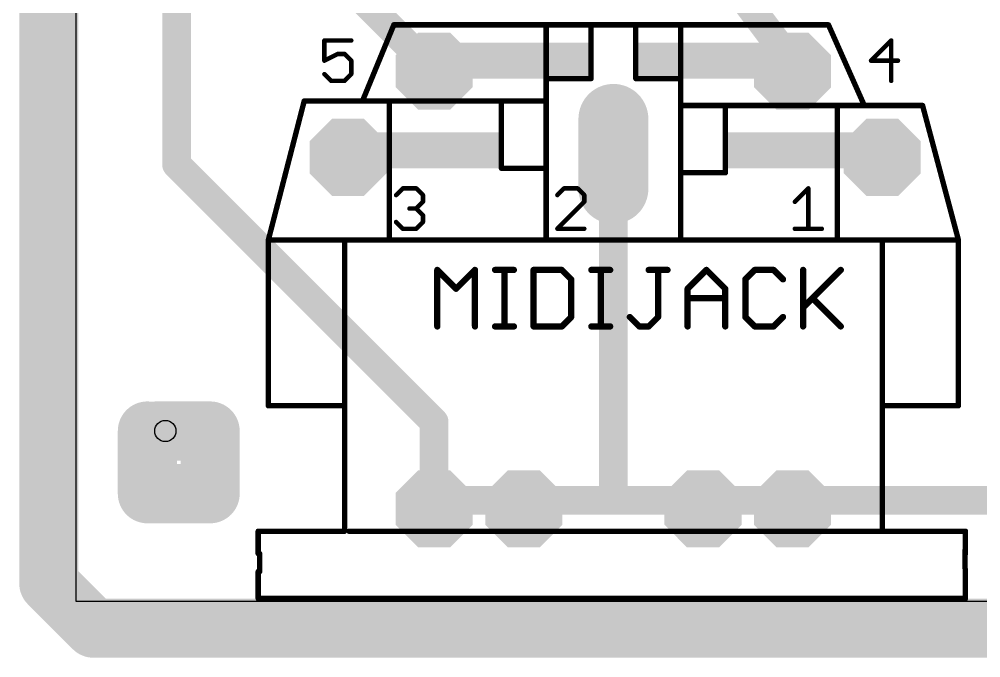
# Model space of a CAD drawing. Extents: x -0.06 to 3.94, y -0.06 to 3.15.
# Drawn here: x -0.063 to 1.01, y -0.063 to 0.649 of the extents above; entities that cross this region are included whole.
import ezdxf

# ---------------------------------------------------------------- set-up
doc = ezdxf.new("R2010")
doc.units = 0
for name, color, linetype in [('16', 175, 'CONTINUOUS'), ('17', 82, 'CONTINUOUS'), ('20', 7, 'CONTINUOUS'), ('21', 253, 'CONTINUOUS'), ('23', 7, 'CONTINUOUS'), ('27', 253, 'CONTINUOUS'), ('46', 140, 'CONTINUOUS'), ('51', 253, 'CONTINUOUS')]:
    doc.layers.add(name, color=color, linetype=linetype)

# ---------------------------------------------------------------- blocks, each defined once
blk = doc.blocks.new('RECT')
blk.add_solid([(-0.5, -0.5), (0.5, -0.5), (-0.5, 0.5), (0.5, 0.5)])
blk = doc.blocks.new('OCTAGONP')
at = {"const_width": 0.5}
blk.add_lwpolyline([(-0.25, -0.103553), (-0.25, 0.103553), (-0.103553, 0.25), (0.103553, 0.25), (0.25, 0.103553), (0.25, -0.103553), (0.103553, -0.25), (-0.103553, -0.25), (-0.25, -0.103553), (-0.25, 0.103553)], dxfattribs=at)
blk = doc.blocks.new('LONGP100')
at = {"const_width": 1}
blk.add_lwpolyline([(-0.5, 0), (0.5, 0)], dxfattribs=at)
at = {"const_width": 0.5}
for points in [[(-0.5, 0.25, 1), (-0.5, -0.25)], [(0.5, -0.25, 1), (0.5, 0.25)]]:
    blk.add_lwpolyline(points, format="xyb", dxfattribs=at)

msp = doc.modelspace()

# ---------------------------------------------------------------- linework, layer by layer
at = {"layer": '16', "const_width": 0.032}
for points in [[(0.1125, 0.9875), (0.1125, 0.4875)], [(0.8, 0.6), (0.65, 0.8)], [(0.3, 0.691339), (0.4, 0.591339)], [(0.8, 0.6), (0.8, 0.591339)], [(0.6, 0.5125), (0.6, 0.499213)], [(0.6, 0.1125), (0.6, 0.499213)], [(0.1125, 0.4875), (0.4, 0.2)], [(0.4, 0.2), (0.4, 0.10315)], [(0.4875, 0.1125), (0.4, 0.1125)], [(0.4, 0.1125), (0.4, 0.10315)], [(0.4875, 0.1125), (0.5, 0.10315)], [(0.5, 0.1125), (0.6, 0.1125)], [(0.5, 0.1125), (0.5, 0.10315)], [(0.6, 0.1125), (0.7, 0.1125)], [(0.7, 0.1125), (0.7, 0.10315)], [(0.7125, 0.1125), (0.7, 0.10315)], [(0.7125, 0.1125), (0.8, 0.1125)], [(0.8, 0.1125), (0.8, 0.10315)], [(0.8125, 0.1125), (0.8, 0.10315)], [(1.2375, 0.1125), (0.8125, 0.1125)]]:
    msp.add_lwpolyline(points, dxfattribs=at)
at = {"layer": '16', "const_width": 0.016}
for points in [[(0.808, 0.6, 1), (0.792, 0.6)], [(0.7936, 0.5952, 1), (0.8064, 0.6048)], [(0.394343, 0.585682, 1), (0.405657, 0.596995)], [(0.792, 0.591339, 1), (0.808, 0.591339)], [(0.608, 0.5125, 1), (0.592, 0.5125)], [(0.608, 0.499213, 1), (0.592, 0.499213)], [(0.592, 0.499213, 1), (0.608, 0.499213)], [(0.118157, 0.493157, 1), (0.106843, 0.481843)], [(0.1045, 0.4875, 1), (0.1205, 0.4875)], [(0.408, 0.2, 1), (0.392, 0.2)], [(0.394343, 0.194343, 1), (0.405657, 0.205657)], [(0.4, 0.1205, 1), (0.4, 0.1045)], [(0.408, 0.1125, 1), (0.392, 0.1125)], [(0.492292, 0.118906, 1), (0.482708, 0.106094)], [(0.4875, 0.1045, 1), (0.4875, 0.1205)], [(0.5, 0.1205, 1), (0.5, 0.1045)], [(0.508, 0.1125, 1), (0.492, 0.1125)], [(0.6, 0.1205, 1), (0.6, 0.1045)], [(0.592, 0.1125, 1), (0.608, 0.1125)], [(0.6, 0.1045, 1), (0.6, 0.1205)], [(0.708, 0.1125, 1), (0.692, 0.1125)], [(0.7, 0.1045, 1), (0.7, 0.1205)], [(0.7125, 0.1205, 1), (0.7125, 0.1045)], [(0.717292, 0.106094, 1), (0.707708, 0.118906)], [(0.808, 0.1125, 1), (0.792, 0.1125)], [(0.8, 0.1045, 1), (0.8, 0.1205)], [(0.8125, 0.1205, 1), (0.8125, 0.1045)], [(0.817292, 0.106094, 1), (0.807708, 0.118906)], [(0.392, 0.10315, 1), (0.408, 0.10315)], [(0.392, 0.10315, 1), (0.408, 0.10315)], [(0.492, 0.10315, 1), (0.508, 0.10315)], [(0.495208, 0.096744, 1), (0.504792, 0.109556)], [(0.695208, 0.109556, 1), (0.704792, 0.096744)], [(0.692, 0.10315, 1), (0.708, 0.10315)], [(0.795208, 0.109556, 1), (0.804792, 0.096744)], [(0.792, 0.10315, 1), (0.808, 0.10315)]]:
    msp.add_lwpolyline(points, format="xyb", dxfattribs=at)
at = {"layer": '20'}
for p, q in [((0, 3.149606), (0, 0)), ((3.937008, -0.000394), (0, -0.000394))]:
    msp.add_line(p, q, dxfattribs=at)
msp.add_circle((0.1, 0.19), 0.011811, dxfattribs=at)
at = {"layer": '21'}
for points, const_width in [([(0.525, 0.64315), (0.525, 0.58315)], 0.006), ([(0.575, 0.64315), (0.525, 0.64315)], 0.006), ([(0.575, 0.64315), (0.575, 0.58315)], 0.006), ([(0.625, 0.64315), (0.575, 0.64315)], 0.006), ([(0.675, 0.64315), (0.625, 0.64315)], 0.006), ([(0.625, 0.64315), (0.625, 0.58315)], 0.006), ([(0.675, 0.64315), (0.675, 0.58315)], 0.006), ([(0.307526, 0.625688), (0.2775, 0.625688)], 0.005), ([(0.2775, 0.625688), (0.2775, 0.603169)], 0.005), ([(0.910019, 0.625688), (0.8875, 0.603169)], 0.005), ([(0.910019, 0.58065), (0.910019, 0.625688)], 0.005), ([(0.2775, 0.603169), (0.292513, 0.610675)], 0.005), ([(0.292513, 0.610675), (0.300019, 0.610675)], 0.005), ([(0.300019, 0.610675), (0.307526, 0.603169)], 0.005), ([(0.307526, 0.603169), (0.307526, 0.588156)], 0.005), ([(0.8875, 0.603169), (0.917526, 0.603169)], 0.005), ([(0.285006, 0.58065), (0.2775, 0.588156)], 0.005), ([(0.307526, 0.588156), (0.300019, 0.58065)], 0.005), ([(0.300019, 0.58065), (0.285006, 0.58065)], 0.005), ([(0.525, 0.58315), (0.575, 0.58315)], 0.006), ([(0.525, 0.58315), (0.525, 0.55815)], 0.006), ([(0.675, 0.58315), (0.625, 0.58315)], 0.006), ([(0.675, 0.58315), (0.675, 0.55315)], 0.006), ([(0.255, 0.55815), (0.215, 0.40315)], 0.006), ([(0.525, 0.55815), (0.475, 0.55815)], 0.006), ([(0.475, 0.55815), (0.475, 0.48315)], 0.006), ([(0.525, 0.55815), (0.525, 0.48315)], 0.006), ([(0.675, 0.55315), (0.675, 0.47815)], 0.006), ([(0.725, 0.55315), (0.675, 0.55315)], 0.006), ([(0.725, 0.55315), (0.725, 0.47815)], 0.006), ([(0.945, 0.55315), (0.985, 0.40315)], 0.006), ([(0.525, 0.48315), (0.475, 0.48315)], 0.006), ([(0.525, 0.48315), (0.525, 0.40315)], 0.006), ([(0.675, 0.47815), (0.725, 0.47815)], 0.006), ([(0.675, 0.47815), (0.675, 0.40315)], 0.006), ([(0.3575, 0.453182), (0.365006, 0.460688)], 0.005), ([(0.365006, 0.460688), (0.380019, 0.460688)], 0.005), ([(0.380019, 0.460688), (0.387526, 0.453182)], 0.005), ([(0.545006, 0.460688), (0.5375, 0.453182)], 0.005), ([(0.560019, 0.460688), (0.545006, 0.460688)], 0.005), ([(0.567526, 0.453182), (0.560019, 0.460688)], 0.005), ([(0.8025, 0.445675), (0.817513, 0.460688)], 0.005), ([(0.817513, 0.460688), (0.817513, 0.41565)], 0.005), ([(0.387526, 0.453182), (0.387526, 0.445675)], 0.005), ([(0.567526, 0.445675), (0.567526, 0.453182)], 0.005), ([(0.380019, 0.438169), (0.372513, 0.438169)], 0.005), ([(0.387526, 0.445675), (0.380019, 0.438169)], 0.005), ([(0.380019, 0.438169), (0.387526, 0.430662)], 0.005), ([(0.5375, 0.41565), (0.567526, 0.445675)], 0.005), ([(0.387526, 0.430662), (0.387526, 0.423156)], 0.005), ([(0.365006, 0.41565), (0.3575, 0.423156)], 0.005), ([(0.387526, 0.423156), (0.380019, 0.41565)], 0.005), ([(0.380019, 0.41565), (0.365006, 0.41565)], 0.005), ([(0.567526, 0.41565), (0.5375, 0.41565)], 0.005), ([(0.8025, 0.41565), (0.832526, 0.41565)], 0.005), ([(0.215, 0.21815), (0.215, 0.40315)], 0.006), ([(0.3, 0.40315), (0.215, 0.40315)], 0.006), ([(0.525, 0.40315), (0.3, 0.40315)], 0.006), ([(0.3, 0.40315), (0.3, 0.35815)], 0.006), ([(0.675, 0.40315), (0.525, 0.40315)], 0.006), ([(0.9, 0.40315), (0.675, 0.40315)], 0.006), ([(0.985, 0.40315), (0.9, 0.40315)], 0.006), ([(0.9, 0.40315), (0.9, 0.35815)], 0.006), ([(0.985, 0.21815), (0.985, 0.40315)], 0.006), ([(0.3, 0.21815), (0.3, 0.24815)], 0.006), ([(0.9, 0.21815), (0.9, 0.24815)], 0.006), ([(0.215, 0.21815), (0.3, 0.21815)], 0.006), ([(0.3, 0.07815), (0.3, 0.21815)], 0.006), ([(0.9, 0.07815), (0.9, 0.21815)], 0.006), ([(0.985, 0.21815), (0.9, 0.21815)], 0.006), ([(0.203622, 0.05315), (0.203622, 0.07815)], 0.006), ([(0.3, 0.07815), (0.203622, 0.07815)], 0.006), ([(0.305, 0.07815), (0.455, 0.07815)], 0.006), ([(0.545, 0.07815), (0.655, 0.07815)], 0.006), ([(0.745, 0.07815), (0.9, 0.07815)], 0.006), ([(0.992874, 0.07815), (0.9, 0.07815)], 0.006), ([(0.992874, 0.07815), (0.992874, 0.05315)], 0.006), ([(0.203622, 0.05315), (0.205315, 0.05315)], 0.006), ([(0.205315, 0.03315), (0.205315, 0.05315)], 0.006), ([(0.992441, 0.037087), (0.992441, 0.057087)], 0.006), ([(0.992441, 0.057087), (0.992874, 0.05315)], 0.006), ([(0.203622, 0.00315), (0.203622, 0.03315)], 0.006), ([(0.205315, 0.03315), (0.203622, 0.03315)], 0.006), ([(0.992441, 0.037087), (0.992874, 0.03315)], 0.006), ([(0.992874, 0.00315), (0.992874, 0.03315)], 0.006), ([(0.203622, 0.00315), (0.992874, 0.00315)], 0.006)]:
    msp.add_lwpolyline(points, dxfattribs=dict(at, const_width=const_width))
for points, const_width in [([(0.5265, 0.64315, 1), (0.5235, 0.64315)], 0.003), ([(0.525, 0.64465, 1), (0.525, 0.64165)], 0.003), ([(0.5765, 0.64315, 1), (0.5735, 0.64315)], 0.003), ([(0.575, 0.64465, 1), (0.575, 0.64165)], 0.003), ([(0.575, 0.64165, 1), (0.575, 0.64465)], 0.003), ([(0.625, 0.64465, 1), (0.625, 0.64165)], 0.003), ([(0.6265, 0.64315, 1), (0.6235, 0.64315)], 0.003), ([(0.625, 0.64165, 1), (0.625, 0.64465)], 0.003), ([(0.6765, 0.64315, 1), (0.6735, 0.64315)], 0.003), ([(0.675, 0.64165, 1), (0.675, 0.64465)], 0.003), ([(0.2775, 0.626938, 1), (0.2775, 0.624438)], 0.0025), ([(0.27875, 0.625688, 1), (0.27625, 0.625688)], 0.0025), ([(0.307526, 0.624438, 1), (0.307526, 0.626938)], 0.0025), ([(0.911269, 0.625688, 1), (0.908769, 0.625688)], 0.0025), ([(0.910903, 0.624804, 1), (0.909135, 0.626572)], 0.0025), ([(0.292513, 0.611925, 1), (0.292513, 0.609425)], 0.0025), ([(0.293072, 0.609557, 1), (0.291954, 0.611793)], 0.0025), ([(0.300903, 0.611559, 1), (0.299135, 0.609791)], 0.0025), ([(0.300019, 0.609425, 1), (0.300019, 0.611925)], 0.0025), ([(0.276941, 0.604287, 1), (0.278059, 0.602051)], 0.0025), ([(0.27625, 0.603169, 1), (0.27875, 0.603169)], 0.0025), ([(0.308776, 0.603169, 1), (0.306276, 0.603169)], 0.0025), ([(0.306642, 0.602285, 1), (0.308409, 0.604053)], 0.0025), ([(0.8875, 0.604419, 1), (0.8875, 0.601919)], 0.0025), ([(0.886616, 0.604053, 1), (0.888384, 0.602285)], 0.0025), ([(0.917526, 0.601919, 1), (0.917526, 0.604419)], 0.0025), ([(0.278384, 0.58904, 1), (0.276616, 0.587272)], 0.0025), ([(0.308409, 0.587272, 1), (0.306642, 0.58904)], 0.0025), ([(0.285006, 0.5819, 1), (0.285006, 0.5794)], 0.0025), ([(0.284123, 0.579766, 1), (0.28589, 0.581533)], 0.0025), ([(0.299135, 0.581533, 1), (0.300903, 0.579766)], 0.0025), ([(0.300019, 0.5794, 1), (0.300019, 0.5819)], 0.0025), ([(0.306276, 0.588156, 1), (0.308776, 0.588156)], 0.0025), ([(0.525, 0.58465, 1), (0.525, 0.58165)], 0.003), ([(0.5265, 0.58315, 1), (0.5235, 0.58315)], 0.003), ([(0.5235, 0.58315, 1), (0.5265, 0.58315)], 0.003), ([(0.5735, 0.58315, 1), (0.5765, 0.58315)], 0.003), ([(0.575, 0.58165, 1), (0.575, 0.58465)], 0.003), ([(0.625, 0.58465, 1), (0.625, 0.58165)], 0.003), ([(0.6235, 0.58315, 1), (0.6265, 0.58315)], 0.003), ([(0.6765, 0.58315, 1), (0.6735, 0.58315)], 0.003), ([(0.6735, 0.58315, 1), (0.6765, 0.58315)], 0.003), ([(0.675, 0.58165, 1), (0.675, 0.58465)], 0.003), ([(0.908769, 0.58065, 1), (0.911269, 0.58065)], 0.0025), ([(0.256452, 0.557775, 1), (0.253548, 0.558524)], 0.003), ([(0.475, 0.55965, 1), (0.475, 0.55665)], 0.003), ([(0.4765, 0.55815, 1), (0.4735, 0.55815)], 0.003), ([(0.5265, 0.55815, 1), (0.5235, 0.55815)], 0.003), ([(0.5235, 0.55815, 1), (0.5265, 0.55815)], 0.003), ([(0.525, 0.55665, 1), (0.525, 0.55965)], 0.003), ([(0.6765, 0.55315, 1), (0.6735, 0.55315)], 0.003), ([(0.675, 0.55465, 1), (0.675, 0.55165)], 0.003), ([(0.6735, 0.55315, 1), (0.6765, 0.55315)], 0.003), ([(0.7265, 0.55315, 1), (0.7235, 0.55315)], 0.003), ([(0.725, 0.55165, 1), (0.725, 0.55465)], 0.003), ([(0.946449, 0.553536, 1), (0.943551, 0.552763)], 0.003), ([(0.475, 0.48465, 1), (0.475, 0.48165)], 0.003), ([(0.4735, 0.48315, 1), (0.4765, 0.48315)], 0.003), ([(0.5265, 0.48315, 1), (0.5235, 0.48315)], 0.003), ([(0.5235, 0.48315, 1), (0.5265, 0.48315)], 0.003), ([(0.525, 0.48165, 1), (0.525, 0.48465)], 0.003), ([(0.675, 0.47965, 1), (0.675, 0.47665)], 0.003), ([(0.6765, 0.47815, 1), (0.6735, 0.47815)], 0.003), ([(0.6735, 0.47815, 1), (0.6765, 0.47815)], 0.003), ([(0.7235, 0.47815, 1), (0.7265, 0.47815)], 0.003), ([(0.725, 0.47665, 1), (0.725, 0.47965)], 0.003), ([(0.365006, 0.461938, 1), (0.365006, 0.459438)], 0.0025), ([(0.36589, 0.459804, 1), (0.364123, 0.461572)], 0.0025), ([(0.380903, 0.461572, 1), (0.379135, 0.459804)], 0.0025), ([(0.380019, 0.459438, 1), (0.380019, 0.461938)], 0.0025), ([(0.545006, 0.461938, 1), (0.545006, 0.459438)], 0.0025), ([(0.54589, 0.459804, 1), (0.544123, 0.461572)], 0.0025), ([(0.560903, 0.461572, 1), (0.559135, 0.459804)], 0.0025), ([(0.560019, 0.459438, 1), (0.560019, 0.461938)], 0.0025), ([(0.818763, 0.460688, 1), (0.816263, 0.460688)], 0.0025), ([(0.818397, 0.459804, 1), (0.816629, 0.461572)], 0.0025), ([(0.356616, 0.454065, 1), (0.358384, 0.452298)], 0.0025), ([(0.388776, 0.453182, 1), (0.386276, 0.453182)], 0.0025), ([(0.386642, 0.452298, 1), (0.388409, 0.454065)], 0.0025), ([(0.536616, 0.454065, 1), (0.538384, 0.452298)], 0.0025), ([(0.568776, 0.453182, 1), (0.566276, 0.453182)], 0.0025), ([(0.566642, 0.452298, 1), (0.568409, 0.454065)], 0.0025), ([(0.372513, 0.439419, 1), (0.372513, 0.436919)], 0.0025), ([(0.380903, 0.439053, 1), (0.379135, 0.437285)], 0.0025), ([(0.379135, 0.439053, 1), (0.380903, 0.437285)], 0.0025), ([(0.380019, 0.436919, 1), (0.380019, 0.439419)], 0.0025), ([(0.386276, 0.445675, 1), (0.388776, 0.445675)], 0.0025), ([(0.388409, 0.444791, 1), (0.386642, 0.446559)], 0.0025), ([(0.566276, 0.445675, 1), (0.568776, 0.445675)], 0.0025), ([(0.568409, 0.444791, 1), (0.566642, 0.446559)], 0.0025), ([(0.801616, 0.446559, 1), (0.803384, 0.444791)], 0.0025), ([(0.388776, 0.430662, 1), (0.386276, 0.430662)], 0.0025), ([(0.386642, 0.429779, 1), (0.388409, 0.431546)], 0.0025), ([(0.358384, 0.42404, 1), (0.356616, 0.422272)], 0.0025), ([(0.386276, 0.423156, 1), (0.388776, 0.423156)], 0.0025), ([(0.388409, 0.422272, 1), (0.386642, 0.42404)], 0.0025), ([(0.365006, 0.4169, 1), (0.365006, 0.4144)], 0.0025), ([(0.364123, 0.414766, 1), (0.36589, 0.416533)], 0.0025), ([(0.379135, 0.416533, 1), (0.380903, 0.414766)], 0.0025), ([(0.380019, 0.4144, 1), (0.380019, 0.4169)], 0.0025), ([(0.5375, 0.4169, 1), (0.5375, 0.4144)], 0.0025), ([(0.536616, 0.416533, 1), (0.538384, 0.414766)], 0.0025), ([(0.567526, 0.4144, 1), (0.567526, 0.4169)], 0.0025), ([(0.8025, 0.4169, 1), (0.8025, 0.4144)], 0.0025), ([(0.816263, 0.41565, 1), (0.818763, 0.41565)], 0.0025), ([(0.832526, 0.4144, 1), (0.832526, 0.4169)], 0.0025), ([(0.2165, 0.40315, 1), (0.2135, 0.40315)], 0.003), ([(0.215, 0.40465, 1), (0.215, 0.40165)], 0.003), ([(0.213548, 0.403524, 1), (0.216452, 0.402775)], 0.003), ([(0.3, 0.40465, 1), (0.3, 0.40165)], 0.003), ([(0.3015, 0.40315, 1), (0.2985, 0.40315)], 0.003), ([(0.3, 0.40165, 1), (0.3, 0.40465)], 0.003), ([(0.525, 0.40465, 1), (0.525, 0.40165)], 0.003), ([(0.5235, 0.40315, 1), (0.5265, 0.40315)], 0.003), ([(0.525, 0.40165, 1), (0.525, 0.40465)], 0.003), ([(0.675, 0.40465, 1), (0.675, 0.40165)], 0.003), ([(0.6735, 0.40315, 1), (0.6765, 0.40315)], 0.003), ([(0.675, 0.40165, 1), (0.675, 0.40465)], 0.003), ([(0.9, 0.40465, 1), (0.9, 0.40165)], 0.003), ([(0.9015, 0.40315, 1), (0.8985, 0.40315)], 0.003), ([(0.9, 0.40165, 1), (0.9, 0.40465)], 0.003), ([(0.9865, 0.40315, 1), (0.9835, 0.40315)], 0.003), ([(0.983551, 0.402763, 1), (0.986449, 0.403536)], 0.003), ([(0.985, 0.40165, 1), (0.985, 0.40465)], 0.003), ([(0.2985, 0.35815, 1), (0.3015, 0.35815)], 0.003), ([(0.8985, 0.35815, 1), (0.9015, 0.35815)], 0.003), ([(0.3015, 0.24815, 1), (0.2985, 0.24815)], 0.003), ([(0.9015, 0.24815, 1), (0.8985, 0.24815)], 0.003), ([(0.215, 0.21965, 1), (0.215, 0.21665)], 0.003), ([(0.2135, 0.21815, 1), (0.2165, 0.21815)], 0.003), ([(0.3015, 0.21815, 1), (0.2985, 0.21815)], 0.003), ([(0.2985, 0.21815, 1), (0.3015, 0.21815)], 0.003), ([(0.3, 0.21665, 1), (0.3, 0.21965)], 0.003), ([(0.9015, 0.21815, 1), (0.8985, 0.21815)], 0.003), ([(0.9, 0.21965, 1), (0.9, 0.21665)], 0.003), ([(0.8985, 0.21815, 1), (0.9015, 0.21815)], 0.003), ([(0.9835, 0.21815, 1), (0.9865, 0.21815)], 0.003), ([(0.985, 0.21665, 1), (0.985, 0.21965)], 0.003), ([(0.205122, 0.07815, 1), (0.202122, 0.07815)], 0.003), ([(0.203622, 0.07965, 1), (0.203622, 0.07665)], 0.003), ([(0.2985, 0.07815, 1), (0.3015, 0.07815)], 0.003), ([(0.3, 0.07665, 1), (0.3, 0.07965)], 0.003), ([(0.305, 0.07965, 1), (0.305, 0.07665)], 0.003), ([(0.455, 0.07665, 1), (0.455, 0.07965)], 0.003), ([(0.545, 0.07965, 1), (0.545, 0.07665)], 0.003), ([(0.655, 0.07665, 1), (0.655, 0.07965)], 0.003), ([(0.745, 0.07965, 1), (0.745, 0.07665)], 0.003), ([(0.9, 0.07965, 1), (0.9, 0.07665)], 0.003), ([(0.8985, 0.07815, 1), (0.9015, 0.07815)], 0.003), ([(0.9, 0.07665, 1), (0.9, 0.07965)], 0.003), ([(0.994374, 0.07815, 1), (0.991374, 0.07815)], 0.003), ([(0.992874, 0.07665, 1), (0.992874, 0.07965)], 0.003), ([(0.203622, 0.05465, 1), (0.203622, 0.05165)], 0.003), ([(0.202122, 0.05315, 1), (0.205122, 0.05315)], 0.003), ([(0.206815, 0.05315, 1), (0.203815, 0.05315)], 0.003), ([(0.205315, 0.05165, 1), (0.205315, 0.05465)], 0.003), ([(0.993941, 0.057087, 1), (0.990941, 0.057087)], 0.003), ([(0.993932, 0.057251, 1), (0.99095, 0.056923)], 0.003), ([(0.991374, 0.05315, 1), (0.994374, 0.05315)], 0.003), ([(0.991383, 0.052986, 1), (0.994365, 0.053314)], 0.003), ([(0.205122, 0.03315, 1), (0.202122, 0.03315)], 0.003), ([(0.203622, 0.03465, 1), (0.203622, 0.03165)], 0.003), ([(0.203815, 0.03315, 1), (0.206815, 0.03315)], 0.003), ([(0.205315, 0.03165, 1), (0.205315, 0.03465)], 0.003), ([(0.993932, 0.037251, 1), (0.99095, 0.036923)], 0.003), ([(0.990941, 0.037087, 1), (0.993941, 0.037087)], 0.003), ([(0.994374, 0.03315, 1), (0.991374, 0.03315)], 0.003), ([(0.991383, 0.032986, 1), (0.994365, 0.033314)], 0.003), ([(0.203622, 0.00465, 1), (0.203622, 0.00165)], 0.003), ([(0.202122, 0.00315, 1), (0.205122, 0.00315)], 0.003), ([(0.991374, 0.00315, 1), (0.994374, 0.00315)], 0.003), ([(0.992874, 0.00165, 1), (0.992874, 0.00465)], 0.003)]:
    msp.add_lwpolyline(points, format="xyb", dxfattribs=dict(at, const_width=const_width))
at = {"layer": '23'}
msp.add_point((0.6, 0), dxfattribs=at)
at = {"layer": '27', "const_width": 0.007}
for points in [[(0.4035, 0.30665), (0.4035, 0.369703)], [(0.4035, 0.369703), (0.424518, 0.348686)], [(0.424518, 0.348686), (0.445536, 0.369703)], [(0.445536, 0.369703), (0.445536, 0.30665)], [(0.467955, 0.369703), (0.488973, 0.369703)], [(0.478464, 0.30665), (0.478464, 0.369703)], [(0.510925, 0.369703), (0.510925, 0.30665)], [(0.542452, 0.369703), (0.510925, 0.369703)], [(0.552961, 0.359195), (0.542452, 0.369703)], [(0.57538, 0.369703), (0.596398, 0.369703)], [(0.585889, 0.30665), (0.585889, 0.369703)], [(0.639368, 0.369703), (0.660386, 0.369703)], [(0.649877, 0.317159), (0.649877, 0.369703)], [(0.682805, 0.348686), (0.703823, 0.369703)], [(0.703823, 0.369703), (0.724841, 0.348686)], [(0.757769, 0.369703), (0.74726, 0.359195)], [(0.778787, 0.369703), (0.757769, 0.369703)], [(0.789296, 0.359195), (0.778787, 0.369703)], [(0.811715, 0.369703), (0.811715, 0.30665)], [(0.811715, 0.327668), (0.853751, 0.369703)], [(0.552961, 0.317159), (0.552961, 0.359195)], [(0.74726, 0.359195), (0.74726, 0.317159)], [(0.682805, 0.30665), (0.682805, 0.348686)], [(0.724841, 0.348686), (0.724841, 0.30665)], [(0.682805, 0.338177), (0.724841, 0.338177)], [(0.822224, 0.338177), (0.853751, 0.30665)], [(0.542452, 0.30665), (0.552961, 0.317159)], [(0.61835, 0.317159), (0.628859, 0.30665)], [(0.639368, 0.30665), (0.649877, 0.317159)], [(0.74726, 0.317159), (0.757769, 0.30665)], [(0.778787, 0.30665), (0.789296, 0.317159)], [(0.467955, 0.30665), (0.488973, 0.30665)], [(0.510925, 0.30665), (0.542452, 0.30665)], [(0.57538, 0.30665), (0.596398, 0.30665)], [(0.628859, 0.30665), (0.639368, 0.30665)], [(0.757769, 0.30665), (0.778787, 0.30665)]]:
    msp.add_lwpolyline(points, dxfattribs=at)
at = {"layer": '27', "const_width": 0.0035}
for points in [[(0.40525, 0.369703, 1), (0.40175, 0.369703)], [(0.404737, 0.370941, 1), (0.402263, 0.368466)], [(0.447286, 0.369703, 1), (0.443786, 0.369703)], [(0.446773, 0.368466, 1), (0.444298, 0.370941)], [(0.467955, 0.371453, 1), (0.467955, 0.367953)], [(0.480214, 0.369703, 1), (0.476714, 0.369703)], [(0.488973, 0.367953, 1), (0.488973, 0.371453)], [(0.512675, 0.369703, 1), (0.509175, 0.369703)], [(0.510925, 0.371453, 1), (0.510925, 0.367953)], [(0.543689, 0.370941, 1), (0.541214, 0.368466)], [(0.542452, 0.367953, 1), (0.542452, 0.371453)], [(0.57538, 0.371453, 1), (0.57538, 0.367953)], [(0.587639, 0.369703, 1), (0.584139, 0.369703)], [(0.596398, 0.367953, 1), (0.596398, 0.371453)], [(0.639368, 0.371453, 1), (0.639368, 0.367953)], [(0.651627, 0.369703, 1), (0.648127, 0.369703)], [(0.660386, 0.367953, 1), (0.660386, 0.371453)], [(0.70506, 0.370941, 1), (0.702585, 0.368466)], [(0.70506, 0.368466, 1), (0.702585, 0.370941)], [(0.757769, 0.371453, 1), (0.757769, 0.367953)], [(0.759006, 0.368466, 1), (0.756531, 0.370941)], [(0.780024, 0.370941, 1), (0.777549, 0.368466)], [(0.778787, 0.367953, 1), (0.778787, 0.371453)], [(0.813465, 0.369703, 1), (0.809965, 0.369703)], [(0.854988, 0.368466, 1), (0.852513, 0.370941)], [(0.554711, 0.359195, 1), (0.551211, 0.359195)], [(0.551723, 0.357957, 1), (0.554198, 0.360432)], [(0.746022, 0.360432, 1), (0.748497, 0.357957)], [(0.74901, 0.359195, 1), (0.74551, 0.359195)], [(0.788058, 0.357957, 1), (0.790533, 0.360432)], [(0.423281, 0.349923, 1), (0.425755, 0.347448)], [(0.423281, 0.347448, 1), (0.425755, 0.349923)], [(0.681567, 0.349923, 1), (0.684042, 0.347448)], [(0.684555, 0.348686, 1), (0.681055, 0.348686)], [(0.726591, 0.348686, 1), (0.723091, 0.348686)], [(0.723603, 0.347448, 1), (0.726078, 0.349923)], [(0.682805, 0.339927, 1), (0.682805, 0.336427)], [(0.724841, 0.336427, 1), (0.724841, 0.339927)], [(0.823461, 0.339414, 1), (0.820986, 0.336939)], [(0.810477, 0.328905, 1), (0.812952, 0.32643)], [(0.551211, 0.317159, 1), (0.554711, 0.317159)], [(0.554198, 0.315921, 1), (0.551723, 0.318396)], [(0.619587, 0.318396, 1), (0.617112, 0.315921)], [(0.648127, 0.317159, 1), (0.651627, 0.317159)], [(0.651114, 0.315921, 1), (0.648639, 0.318396)], [(0.748497, 0.318396, 1), (0.746022, 0.315921)], [(0.74551, 0.317159, 1), (0.74901, 0.317159)], [(0.790533, 0.315921, 1), (0.788058, 0.318396)], [(0.40175, 0.30665, 1), (0.40525, 0.30665)], [(0.443786, 0.30665, 1), (0.447286, 0.30665)], [(0.467955, 0.3084, 1), (0.467955, 0.3049)], [(0.476714, 0.30665, 1), (0.480214, 0.30665)], [(0.488973, 0.3049, 1), (0.488973, 0.3084)], [(0.510925, 0.3084, 1), (0.510925, 0.3049)], [(0.509175, 0.30665, 1), (0.512675, 0.30665)], [(0.541214, 0.307887, 1), (0.543689, 0.305412)], [(0.542452, 0.3049, 1), (0.542452, 0.3084)], [(0.57538, 0.3084, 1), (0.57538, 0.3049)], [(0.584139, 0.30665, 1), (0.587639, 0.30665)], [(0.596398, 0.3049, 1), (0.596398, 0.3084)], [(0.628859, 0.3084, 1), (0.628859, 0.3049)], [(0.627621, 0.305412, 1), (0.630096, 0.307887)], [(0.63813, 0.307887, 1), (0.640605, 0.305412)], [(0.639368, 0.3049, 1), (0.639368, 0.3084)], [(0.681055, 0.30665, 1), (0.684555, 0.30665)], [(0.723091, 0.30665, 1), (0.726591, 0.30665)], [(0.757769, 0.3084, 1), (0.757769, 0.3049)], [(0.756531, 0.305412, 1), (0.759006, 0.307887)], [(0.777549, 0.307887, 1), (0.780024, 0.305412)], [(0.778787, 0.3049, 1), (0.778787, 0.3084)], [(0.809965, 0.30665, 1), (0.813465, 0.30665)], [(0.852513, 0.305412, 1), (0.854988, 0.307887)]]:
    msp.add_lwpolyline(points, format="xyb", dxfattribs=at)
at = {"layer": '46', "const_width": 0.066}
for points in [[(-0.03, 0.02), (-0.03, 1.75)], [(0.08, 0.12), (0.08, 0.19)], [(0.09, 0.19), (0.15, 0.19)], [(0.15, 0.19), (0.15, 0.12)], [(0.15, 0.12), (0.08, 0.12)], [(0.02, -0.03), (-0.03, 0.02)], [(3.75, -0.03), (0.02, -0.03)]]:
    msp.add_lwpolyline(points, dxfattribs=at)
at = {"layer": '46', "const_width": 0.033}
for points in [[(0.0965, 0.19, 1), (0.0635, 0.19)], [(0.09, 0.2065, 1), (0.09, 0.1735)], [(0.1665, 0.19, 1), (0.1335, 0.19)], [(0.15, 0.1735, 1), (0.15, 0.2065)], [(0.08, 0.1365, 1), (0.08, 0.1035)], [(0.15, 0.1035, 1), (0.15, 0.1365)], [(0.0635, 0.12, 1), (0.0965, 0.12)], [(0.1335, 0.12, 1), (0.1665, 0.12)], [(-0.018333, 0.031667, 1), (-0.041667, 0.008333)], [(-0.0465, 0.02, 1), (-0.0135, 0.02)], [(0.02, -0.0135, 1), (0.02, -0.0465)], [(0.008333, -0.041667, 1), (0.031667, -0.018333)]]:
    msp.add_lwpolyline(points, format="xyb", dxfattribs=at)
at = {"layer": '51', "const_width": 0.006}
for points in [[(0.32, 0.55815), (0.355, 0.64315)], [(0.525, 0.64315), (0.355, 0.64315)], [(0.84, 0.64315), (0.675, 0.64315)], [(0.84, 0.64315), (0.88, 0.55315)], [(0.255, 0.55815), (0.32, 0.55815)], [(0.35, 0.55815), (0.32, 0.55815)], [(0.35, 0.55815), (0.35, 0.40315)], [(0.475, 0.55815), (0.35, 0.55815)], [(0.85, 0.55315), (0.725, 0.55315)], [(0.88, 0.55315), (0.85, 0.55315)], [(0.85, 0.55315), (0.85, 0.40315)], [(0.945, 0.55315), (0.88, 0.55315)], [(0.3, 0.35815), (0.3, 0.24815)], [(0.9, 0.35815), (0.9, 0.24815)], [(0.545, 0.07815), (0.455, 0.07815)], [(0.745, 0.07815), (0.655, 0.07815)]]:
    msp.add_lwpolyline(points, dxfattribs=at)
at = {"layer": '51', "const_width": 0.003}
for points in [[(0.355, 0.64465, 1), (0.355, 0.64165)], [(0.356387, 0.642578, 1), (0.353613, 0.643721)], [(0.525, 0.64165, 1), (0.525, 0.64465)], [(0.675, 0.64465, 1), (0.675, 0.64165)], [(0.841371, 0.643759, 1), (0.838629, 0.64254)], [(0.84, 0.64165, 1), (0.84, 0.64465)], [(0.255, 0.55965, 1), (0.255, 0.55665)], [(0.32, 0.55965, 1), (0.32, 0.55665)], [(0.318613, 0.558721, 1), (0.321387, 0.557578)], [(0.32, 0.55665, 1), (0.32, 0.55965)], [(0.3515, 0.55815, 1), (0.3485, 0.55815)], [(0.35, 0.55965, 1), (0.35, 0.55665)], [(0.35, 0.55665, 1), (0.35, 0.55965)], [(0.475, 0.55665, 1), (0.475, 0.55965)], [(0.725, 0.55465, 1), (0.725, 0.55165)], [(0.85, 0.55465, 1), (0.85, 0.55165)], [(0.8515, 0.55315, 1), (0.8485, 0.55315)], [(0.85, 0.55165, 1), (0.85, 0.55465)], [(0.88, 0.55465, 1), (0.88, 0.55165)], [(0.878629, 0.55254, 1), (0.881371, 0.553759)], [(0.88, 0.55165, 1), (0.88, 0.55465)], [(0.945, 0.55165, 1), (0.945, 0.55465)], [(0.3485, 0.40315, 1), (0.3515, 0.40315)], [(0.8485, 0.40315, 1), (0.8515, 0.40315)], [(0.3015, 0.35815, 1), (0.2985, 0.35815)], [(0.9015, 0.35815, 1), (0.8985, 0.35815)], [(0.2985, 0.24815, 1), (0.3015, 0.24815)], [(0.8985, 0.24815, 1), (0.9015, 0.24815)], [(0.455, 0.07965, 1), (0.455, 0.07665)], [(0.545, 0.07665, 1), (0.545, 0.07965)], [(0.655, 0.07965, 1), (0.655, 0.07665)], [(0.745, 0.07665, 1), (0.745, 0.07965)]]:
    msp.add_lwpolyline(points, format="xyb", dxfattribs=at)

# ---------------------------------------------------------------- block references
at = {"layer": '17', "xscale": 0.086, "yscale": 0.086}
for p in [(0.4, 0.591339), (0.4, 0.591339), (0.8, 0.591339), (0.8, 0.591339), (0.303937, 0.495276), (0.303937, 0.495276), (0.9, 0.495276), (0.9, 0.495276), (0.4, 0.10315), (0.4, 0.10315), (0.5, 0.10315), (0.5, 0.10315), (0.7, 0.10315), (0.7, 0.10315), (0.8, 0.10315), (0.8, 0.10315)]:
    msp.add_blockref('OCTAGONP', p, dxfattribs=at)
at = {"layer": '17', "xscale": 0.078, "yscale": 0.078, "rotation": 90}
msp.add_blockref('LONGP100', (0.6, 0.499213), dxfattribs=at)
msp.add_blockref('LONGP100', (0.6, 0.499213), dxfattribs=at)
at = {"layer": '51', "xscale": 0.19, "yscale": 0.04}
for p in [(0.48, 0.60315), (0.72, 0.60315), (0.38, 0.50315), (0.82, 0.50315)]:
    msp.add_blockref('RECT', p, dxfattribs=at)

doc.saveas('drawing.dxf')
